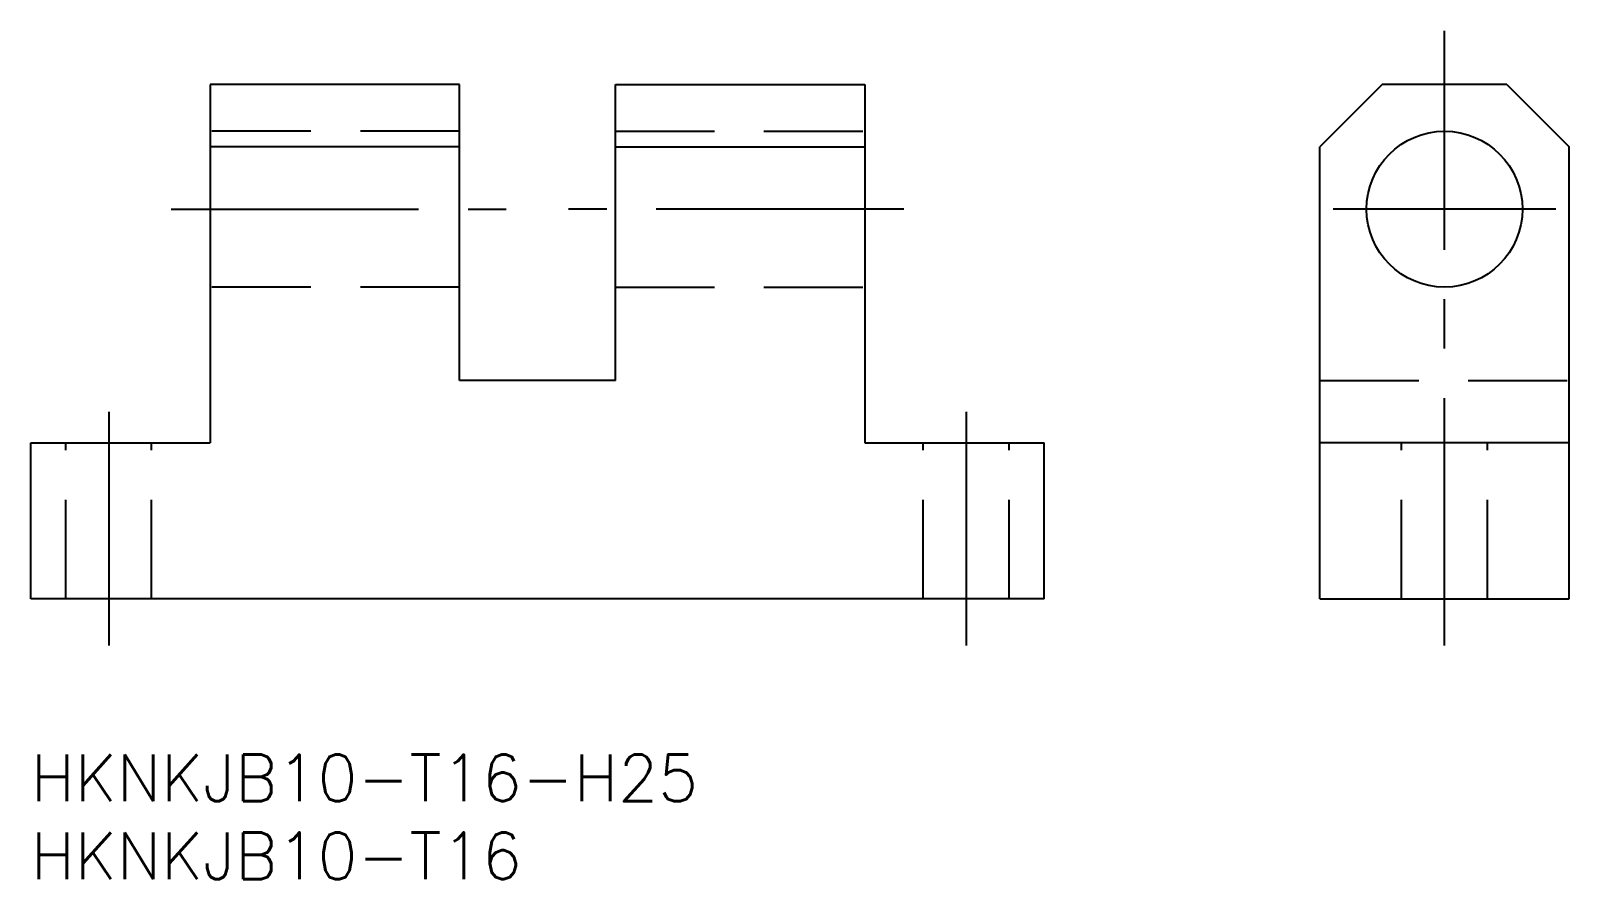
# Model space of a CAD drawing. Extents: x 0 to 98.7, y -8 to 46.4.
import ezdxf

# ---------------------------------------------------------------- set-up
doc = ezdxf.new("R2010")
doc.units = 0
doc.header["$LTSCALE"] = 0.5
doc.linetypes.add('CENTER', pattern=[50.8, 31.75, -6.35, 6.35, -6.35])
doc.linetypes.add('DASHED', pattern=[19.05, 12.7, -6.35])
for name, color, linetype in [('MSM_CENTER', 1, 'CENTER'), ('MSM_CONTINUOUS', 7, 'CONTINUOUS'), ('MSM_DASHED', 4, 'DASHED'), ('MSM_PART_NUMBER', 7, 'CONTINUOUS')]:
    doc.layers.add(name, color=color, linetype=linetype)
doc.styles.get("Standard").update_dxf_attribs({"font": 'txt.shx', "height": 3, "bigfont": 'bigfont.shx'})

# ---------------------------------------------------------------- blocks, each defined once
blk = doc.blocks.new('*U3')
at = {"layer": 'MSM_PART_NUMBER'}
blk.add_text('HKNKJB10-T16-H25', height=3, dxfattribs=at).set_placement((0, -3))
blk = doc.blocks.new('*U4')
at = {"layer": 'MSM_PART_NUMBER'}
blk.add_text('HKNKJB10-T16', height=3, dxfattribs=at).set_placement((0, -8))

msp = doc.modelspace()

# ---------------------------------------------------------------- linework, layer by layer
at = {"layer": 'MSM_CENTER'}
for p, q in [((90.686, 7), (90.686, 46.448)), ((9, 35), (30.5, 35)), ((56, 35), (34.5, 35)), ((97.824, 35), (83.549, 35)), ((5, 22), (5, 7)), ((60, 22), (60, 7))]:
    msp.add_line(p, q, dxfattribs=at)
at = {"layer": 'MSM_CONTINUOUS'}
for p, q in [((11.5, 43), (11.5, 20)), ((27.5, 43), (11.5, 43)), ((27.5, 24), (27.5, 43)), ((37.5, 24), (37.5, 43)), ((37.5, 43), (53.5, 43)), ((53.5, 43), (53.5, 20)), ((86.686, 43), (82.686, 39)), ((94.686, 43), (86.686, 43)), ((94.686, 43), (98.686, 39)), ((27.5, 39), (11.5, 39)), ((37.5, 39), (53.5, 39)), ((82.686, 10), (82.686, 39)), ((98.686, 10), (98.686, 39)), ((37.5, 24), (27.5, 24)), ((0, 10), (0, 20)), ((0, 20), (11.5, 20)), ((53.5, 20), (65, 20)), ((65, 10), (65, 20)), ((98.686, 20), (82.686, 20)), ((65, 10), (0, 10)), ((82.686, 10), (98.686, 10))]:
    msp.add_line(p, q, dxfattribs=at)
msp.add_circle((90.686, 35), 5, dxfattribs=at)
at = {"layer": 'MSM_DASHED'}
for p, q in [((27.5, 40), (11.5, 40)), ((37.5, 40), (53.5, 40)), ((27.5, 30), (11.5, 30)), ((37.5, 30), (53.5, 30)), ((82.686, 24), (98.686, 24)), ((2.25, 10), (2.25, 20)), ((7.75, 10), (7.75, 20)), ((57.25, 10), (57.25, 20)), ((62.75, 10), (62.75, 20)), ((87.936, 10), (87.936, 20)), ((93.436, 10), (93.436, 20))]:
    msp.add_line(p, q, dxfattribs=at)

# ---------------------------------------------------------------- block references
at = {"layer": 'MSM_CONTINUOUS'}
for name in ['*U3', '*U4']:
    msp.add_blockref(name, (0, 0), dxfattribs=at)

doc.saveas('drawing.dxf')
